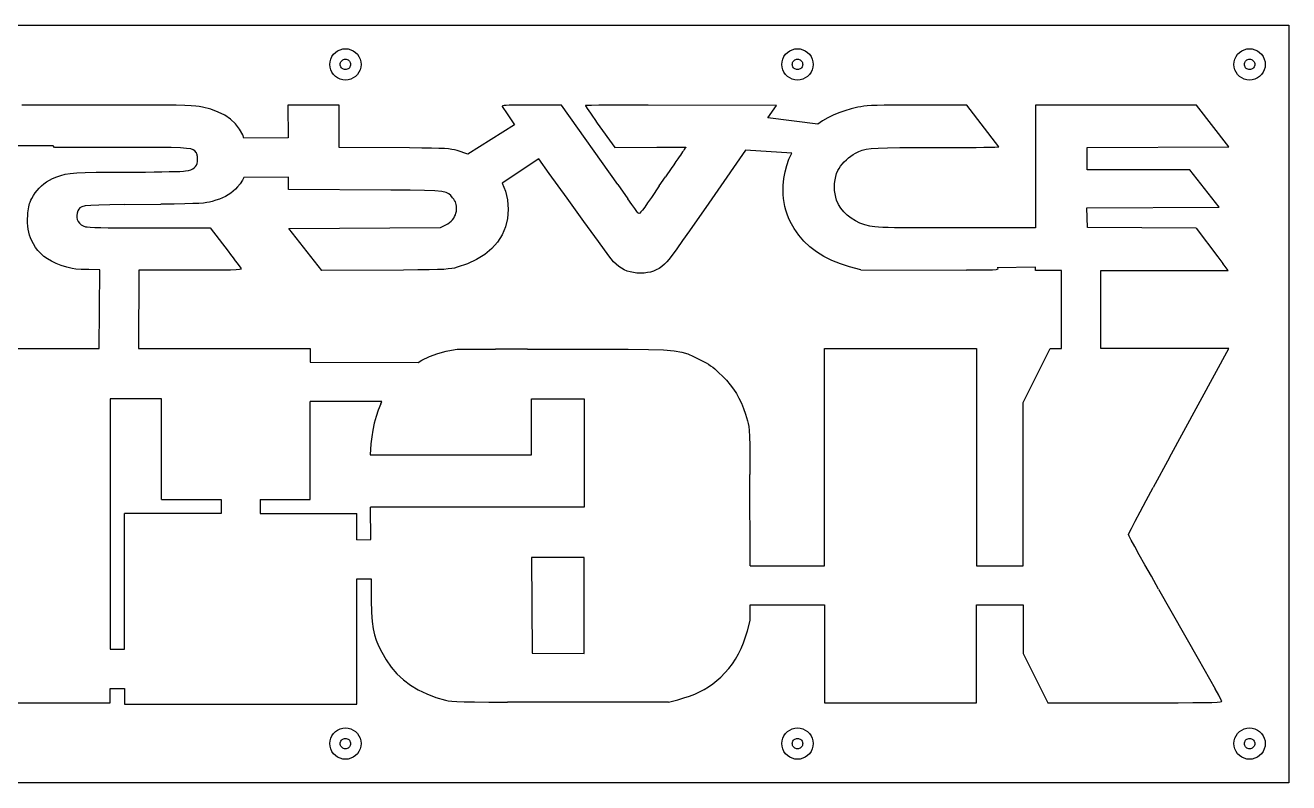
# Model space of a CAD drawing. Extents: x 52 to 948, y -9 to 282.
# Drawn here: x 464.4 to 948.5, y -8.7 to 281.6 of the extents above; entities that cross this region are included whole.
import ezdxf

# ---------------------------------------------------------------- set-up
doc = ezdxf.new("R2010")
doc.units = 0
doc.layers.get('0').update_dxf_attribs({"linetype": 'CONTINUOUS'})

msp = doc.modelspace()

# ---------------------------------------------------------------- linework, layer by layer
for p, q in [((52.38, 281.62), (948.47, 281.62)), ((948.47, 281.62), (948.47, -8.74)), ((582.44, 270.48), (583.18, 271.22)), ((583.18, 271.22), (584.03, 271.82)), ((584.03, 271.82), (584.98, 272.26)), ((584.98, 272.26), (585.99, 272.53)), ((585.99, 272.53), (587.03, 272.62)), ((587.03, 272.62), (588.08, 272.53)), ((588.08, 272.53), (589.09, 272.26)), ((589.09, 272.26), (590.03, 271.82)), ((590.03, 271.82), (590.89, 271.22)), ((590.89, 271.22), (591.63, 270.48)), ((755.66, 270.48), (756.4, 271.22)), ((756.4, 271.22), (757.25, 271.82)), ((757.25, 271.82), (758.2, 272.26)), ((758.2, 272.26), (759.21, 272.53)), ((759.21, 272.53), (760.25, 272.62)), ((760.25, 272.62), (761.29, 272.53)), ((761.29, 272.53), (762.3, 272.26)), ((762.3, 272.26), (763.25, 271.82)), ((763.25, 271.82), (764.11, 271.22)), ((764.11, 271.22), (764.85, 270.48)), ((928.87, 270.48), (929.61, 271.22)), ((929.61, 271.22), (930.47, 271.82)), ((930.47, 271.82), (931.42, 272.26)), ((931.42, 272.26), (932.43, 272.53)), ((932.43, 272.53), (933.47, 272.62)), ((933.47, 272.62), (934.51, 272.53)), ((934.51, 272.53), (935.52, 272.26)), ((935.52, 272.26), (936.47, 271.82)), ((936.47, 271.82), (937.33, 271.22)), ((937.33, 271.22), (938.07, 270.48)), ((581.03, 266.62), (581.13, 267.66)), ((581.13, 265.58), (581.03, 266.62)), ((581.13, 267.66), (581.4, 268.67)), ((581.4, 268.67), (581.84, 269.62)), ((581.84, 269.62), (582.44, 270.48)), ((585.03, 266.62), (585.06, 266.97)), ((585.06, 266.27), (585.03, 266.62)), ((585.06, 266.97), (585.16, 267.3)), ((585.16, 265.94), (585.06, 266.27)), ((585.16, 267.3), (585.3, 267.62)), ((585.3, 267.62), (585.5, 267.91)), ((585.5, 267.91), (585.75, 268.15)), ((585.75, 268.15), (586.03, 268.35)), ((586.03, 268.35), (586.35, 268.5)), ((586.35, 268.5), (586.69, 268.59)), ((586.69, 268.59), (587.03, 268.62)), ((587.03, 268.62), (587.38, 268.59)), ((587.38, 268.59), (587.72, 268.5)), ((587.72, 268.5), (588.03, 268.35)), ((588.03, 268.35), (588.32, 268.15)), ((588.32, 268.15), (588.57, 267.91)), ((588.57, 267.91), (588.77, 267.62)), ((588.77, 267.62), (588.91, 267.3)), ((588.91, 267.3), (589, 266.97)), ((589, 266.27), (588.91, 265.94)), ((589, 266.97), (589.03, 266.62)), ((589.03, 266.62), (589, 266.27)), ((591.63, 270.48), (592.23, 269.62)), ((592.23, 269.62), (592.67, 268.67)), ((592.67, 268.67), (592.94, 267.66)), ((592.94, 267.66), (593.03, 266.62)), ((593.03, 266.62), (592.94, 265.58)), ((754.25, 266.62), (754.34, 267.66)), ((754.34, 265.58), (754.25, 266.62)), ((754.34, 267.66), (754.61, 268.67)), ((754.61, 268.67), (755.06, 269.62)), ((755.06, 269.62), (755.66, 270.48)), ((758.25, 266.62), (758.28, 266.97)), ((758.28, 266.27), (758.25, 266.62)), ((758.28, 266.97), (758.37, 267.3)), ((758.37, 265.94), (758.28, 266.27)), ((758.37, 267.3), (758.52, 267.62)), ((758.52, 267.62), (758.72, 267.91)), ((758.72, 267.91), (758.97, 268.15)), ((758.97, 268.15), (759.25, 268.35)), ((759.25, 268.35), (759.57, 268.5)), ((759.57, 268.5), (759.9, 268.59)), ((759.9, 268.59), (760.25, 268.62)), ((760.25, 268.62), (760.6, 268.59)), ((760.6, 268.59), (760.94, 268.5)), ((760.94, 268.5), (761.25, 268.35)), ((761.25, 268.35), (761.54, 268.15)), ((761.54, 268.15), (761.78, 267.91)), ((761.78, 267.91), (761.98, 267.62)), ((761.98, 267.62), (762.13, 267.3)), ((762.13, 267.3), (762.22, 266.97)), ((762.22, 266.27), (762.13, 265.94)), ((762.22, 266.97), (762.25, 266.62)), ((762.25, 266.62), (762.22, 266.27)), ((764.85, 270.48), (765.45, 269.62)), ((765.45, 269.62), (765.89, 268.67)), ((765.89, 268.67), (766.16, 267.66)), ((766.16, 267.66), (766.25, 266.62)), ((766.25, 266.62), (766.16, 265.58)), ((927.47, 266.62), (927.56, 267.66)), ((927.56, 265.58), (927.47, 266.62)), ((927.56, 267.66), (927.83, 268.67)), ((927.83, 268.67), (928.27, 269.62)), ((928.27, 269.62), (928.87, 270.48)), ((931.47, 266.62), (931.5, 266.97)), ((931.5, 266.27), (931.47, 266.62)), ((931.5, 266.97), (931.59, 267.3)), ((931.59, 265.94), (931.5, 266.27)), ((931.59, 267.3), (931.74, 267.62)), ((931.74, 267.62), (931.94, 267.91)), ((931.94, 267.91), (932.18, 268.15)), ((932.18, 268.15), (932.47, 268.35)), ((932.47, 268.35), (932.79, 268.5)), ((932.79, 268.5), (933.12, 268.59)), ((933.12, 268.59), (933.47, 268.62)), ((933.47, 268.62), (933.82, 268.59)), ((933.82, 268.59), (934.15, 268.5)), ((934.15, 268.5), (934.47, 268.35)), ((934.47, 268.35), (934.76, 268.15)), ((934.76, 268.15), (935, 267.91)), ((935, 267.91), (935.2, 267.62)), ((935.2, 267.62), (935.35, 267.3)), ((935.35, 267.3), (935.44, 266.97)), ((935.44, 266.27), (935.35, 265.94)), ((935.44, 266.97), (935.47, 266.62)), ((935.47, 266.62), (935.44, 266.27)), ((938.07, 270.48), (938.67, 269.62)), ((938.67, 269.62), (939.11, 268.67)), ((939.11, 268.67), (939.38, 267.66)), ((939.38, 267.66), (939.47, 266.62)), ((939.47, 266.62), (939.38, 265.58)), ((581.4, 264.57), (581.13, 265.58)), ((581.84, 263.62), (581.4, 264.57)), ((582.44, 262.76), (581.84, 263.62)), ((583.18, 262.02), (582.44, 262.76)), ((584.03, 261.42), (583.18, 262.02)), ((584.98, 260.98), (584.03, 261.42)), ((585.3, 265.62), (585.16, 265.94)), ((585.5, 265.33), (585.3, 265.62)), ((585.75, 265.09), (585.5, 265.33)), ((586.03, 264.89), (585.75, 265.09)), ((586.35, 264.74), (586.03, 264.89)), ((586.69, 264.65), (586.35, 264.74)), ((587.03, 264.62), (586.69, 264.65)), ((587.38, 264.65), (587.03, 264.62)), ((587.72, 264.74), (587.38, 264.65)), ((588.03, 264.89), (587.72, 264.74)), ((588.32, 265.09), (588.03, 264.89)), ((588.57, 265.33), (588.32, 265.09)), ((588.77, 265.62), (588.57, 265.33)), ((588.91, 265.94), (588.77, 265.62)), ((590.03, 261.42), (589.09, 260.98)), ((590.89, 262.02), (590.03, 261.42)), ((591.63, 262.76), (590.89, 262.02)), ((592.23, 263.62), (591.63, 262.76)), ((592.67, 264.57), (592.23, 263.62)), ((592.94, 265.58), (592.67, 264.57)), ((754.61, 264.57), (754.34, 265.58)), ((755.06, 263.62), (754.61, 264.57)), ((755.66, 262.76), (755.06, 263.62)), ((756.4, 262.02), (755.66, 262.76)), ((757.25, 261.42), (756.4, 262.02)), ((758.2, 260.98), (757.25, 261.42)), ((758.52, 265.62), (758.37, 265.94)), ((758.72, 265.33), (758.52, 265.62)), ((758.97, 265.09), (758.72, 265.33)), ((759.25, 264.89), (758.97, 265.09)), ((759.57, 264.74), (759.25, 264.89)), ((759.9, 264.65), (759.57, 264.74)), ((760.25, 264.62), (759.9, 264.65)), ((760.6, 264.65), (760.25, 264.62)), ((760.94, 264.74), (760.6, 264.65)), ((761.25, 264.89), (760.94, 264.74)), ((761.54, 265.09), (761.25, 264.89)), ((761.78, 265.33), (761.54, 265.09)), ((761.98, 265.62), (761.78, 265.33)), ((762.13, 265.94), (761.98, 265.62)), ((763.25, 261.42), (762.3, 260.98)), ((764.11, 262.02), (763.25, 261.42)), ((764.85, 262.76), (764.11, 262.02)), ((765.45, 263.62), (764.85, 262.76)), ((765.89, 264.57), (765.45, 263.62)), ((766.16, 265.58), (765.89, 264.57)), ((927.83, 264.57), (927.56, 265.58)), ((928.27, 263.62), (927.83, 264.57)), ((928.87, 262.76), (928.27, 263.62)), ((929.61, 262.02), (928.87, 262.76)), ((930.47, 261.42), (929.61, 262.02)), ((931.42, 260.98), (930.47, 261.42)), ((931.74, 265.62), (931.59, 265.94)), ((931.94, 265.33), (931.74, 265.62)), ((932.18, 265.09), (931.94, 265.33)), ((932.47, 264.89), (932.18, 265.09)), ((932.79, 264.74), (932.47, 264.89)), ((933.12, 264.65), (932.79, 264.74)), ((933.47, 264.62), (933.12, 264.65)), ((933.82, 264.65), (933.47, 264.62)), ((934.15, 264.74), (933.82, 264.65)), ((934.47, 264.89), (934.15, 264.74)), ((934.76, 265.09), (934.47, 264.89)), ((935, 265.33), (934.76, 265.09)), ((935.2, 265.62), (935, 265.33)), ((935.35, 265.94), (935.2, 265.62)), ((936.47, 261.42), (935.52, 260.98)), ((937.33, 262.02), (936.47, 261.42)), ((938.07, 262.76), (937.33, 262.02)), ((938.67, 263.62), (938.07, 262.76)), ((939.11, 264.57), (938.67, 263.62)), ((939.38, 265.58), (939.11, 264.57)), ((585.99, 260.71), (584.98, 260.98)), ((587.03, 260.62), (585.99, 260.71)), ((588.08, 260.71), (587.03, 260.62)), ((589.09, 260.98), (588.08, 260.71)), ((759.21, 260.71), (758.2, 260.98)), ((760.25, 260.62), (759.21, 260.71)), ((761.29, 260.71), (760.25, 260.62)), ((762.3, 260.98), (761.29, 260.71)), ((932.43, 260.71), (931.42, 260.98)), ((933.47, 260.62), (932.43, 260.71)), ((934.51, 260.71), (933.47, 260.62)), ((935.52, 260.98), (934.51, 260.71)), ((504.78, 251.03), (463, 251.04)), ((512.07, 251.01), (504.78, 251.03)), ((517.79, 250.99), (512.07, 251.01)), ((522.18, 250.94), (517.79, 250.99)), ((525.47, 250.87), (522.18, 250.94)), ((527.89, 250.76), (525.47, 250.87)), ((529.67, 250.63), (527.89, 250.76)), ((531.04, 250.45), (529.67, 250.63)), ((532.23, 250.23), (531.04, 250.45)), ((535.44, 249.42), (532.23, 250.23)), ((538.31, 248.37), (535.44, 249.42)), ((540.84, 247.1), (538.31, 248.37)), ((543.05, 245.58), (540.84, 247.1)), ((584.69, 251.04), (564.98, 251.04)), ((564.98, 251.04), (565.07, 238.44)), ((584.69, 234.82), (584.69, 251.04)), ((647.07, 250.63), (647.05, 250.5)), ((647.05, 250.5), (648.97, 247.65)), ((647.32, 250.74), (647.07, 250.63)), ((647.83, 250.83), (647.32, 250.74)), ((648.63, 250.9), (647.83, 250.83)), ((649.77, 250.95), (648.63, 250.9)), ((648.97, 247.65), (651.87, 243.44)), ((651.26, 250.99), (649.77, 250.95)), ((653.16, 251.02), (651.26, 250.99)), ((655.49, 251.03), (653.16, 251.02)), ((669.84, 251.04), (655.49, 251.03)), ((691.4, 220.53), (669.84, 251.04)), ((679.63, 250.89), (679.01, 250.86)), ((679.01, 250.86), (679.07, 250.69)), ((679.07, 250.69), (679.3, 250.29)), ((679.3, 250.29), (679.7, 249.67)), ((681.37, 250.91), (679.63, 250.89)), ((679.7, 249.67), (680.24, 248.86)), ((680.24, 248.86), (680.91, 247.88)), ((680.91, 247.88), (681.69, 246.74)), ((684.1, 250.94), (681.37, 250.91)), ((687.74, 250.95), (684.1, 250.94)), ((692.16, 250.96), (687.74, 250.95)), ((702.97, 250.96), (692.16, 250.96)), ((752.16, 250.82), (702.97, 250.96)), ((748.94, 246.17), (752.16, 250.82)), ((773.91, 247.14), (771.83, 246.11)), ((776.1, 248.06), (773.91, 247.14)), ((778.4, 248.87), (776.1, 248.06)), ((780.83, 249.58), (778.4, 248.87)), ((783.4, 250.2), (780.83, 249.58)), ((784.47, 250.4), (783.4, 250.2)), ((785.62, 250.57), (784.47, 250.4)), ((786.98, 250.71), (785.62, 250.57)), ((788.66, 250.81), (786.98, 250.71)), ((790.79, 250.89), (788.66, 250.81)), ((793.48, 250.94), (790.79, 250.89)), ((796.85, 250.97), (793.48, 250.94)), ((801.02, 251), (796.85, 250.97)), ((825.18, 251.04), (801.02, 251)), ((837.35, 235.01), (825.18, 251.04)), ((913.12, 251.04), (851.49, 251.04)), ((851.49, 251.04), (851.49, 203.91)), ((925.55, 234.98), (913.12, 251.04)), ((544.92, 243.83), (543.05, 245.58)), ((546.47, 241.83), (544.92, 243.83)), ((651.87, 243.44), (633.89, 232.25)), ((681.69, 246.74), (682.56, 245.49)), ((682.56, 245.49), (683.52, 244.14)), ((683.52, 244.14), (690.25, 234.75)), ((767.98, 243.71), (748.94, 246.17)), ((769.86, 244.97), (767.98, 243.71)), ((771.83, 246.11), (769.86, 244.97)), ((547.69, 239.59), (546.47, 241.83)), ((548.15, 238.32), (547.69, 239.59)), ((565.07, 238.44), (548.15, 238.32)), ((475.08, 235.44), (433.19, 235.44)), ((475.62, 234.77), (475.08, 235.44)), ((509.31, 234.76), (475.62, 234.77)), ((515.58, 234.74), (509.31, 234.76)), ((520.32, 234.7), (515.58, 234.74)), ((523.78, 234.6), (520.32, 234.7)), ((526.17, 234.44), (523.78, 234.6)), ((527.74, 234.21), (526.17, 234.44)), ((528.72, 233.88), (527.74, 234.21)), ((529.34, 233.44), (528.72, 233.88)), ((529.84, 232.88), (529.34, 233.44)), ((529.94, 232.73), (529.84, 232.88)), ((530.03, 232.53), (529.94, 232.73)), ((530.12, 232.28), (530.03, 232.53)), ((611.54, 234.62), (584.69, 234.82)), ((616.29, 234.57), (611.54, 234.62)), ((620, 234.51), (616.29, 234.57)), ((622.83, 234.44), (620, 234.51)), ((624.95, 234.35), (622.83, 234.44)), ((626.55, 234.22), (624.95, 234.35)), ((627.78, 234.05), (626.55, 234.22)), ((628.83, 233.84), (627.78, 234.05)), ((629.87, 233.57), (628.83, 233.84)), ((633.89, 232.25), (629.87, 233.57)), ((690.25, 234.75), (706.29, 234.88)), ((706.29, 234.88), (708.58, 234.9)), ((708.58, 234.9), (710.7, 234.91)), ((710.7, 234.91), (712.6, 234.91)), ((712.6, 234.91), (714.24, 234.92)), ((714.24, 234.92), (715.58, 234.92)), ((715.82, 232.48), (715.39, 231.88)), ((715.58, 234.92), (716.59, 234.91)), ((716.21, 233.04), (715.82, 232.48)), ((716.55, 233.54), (716.21, 233.04)), ((716.86, 233.98), (716.55, 233.54)), ((716.59, 234.91), (717.23, 234.9)), ((717.1, 234.35), (716.86, 233.98)), ((717.29, 234.63), (717.1, 234.35)), ((717.23, 234.9), (717.45, 234.88)), ((717.41, 234.81), (717.29, 234.63)), ((717.45, 234.88), (717.41, 234.81)), ((740.38, 233.77), (728.59, 216.71)), ((758.04, 232.53), (740.38, 233.77)), ((756.97, 230.26), (758.04, 232.53)), ((781.61, 232.1), (782.47, 232.59)), ((782.47, 232.59), (783.77, 233.22)), ((783.77, 233.22), (785.06, 233.71)), ((785.06, 233.71), (786.57, 234.09)), ((786.57, 234.09), (788.53, 234.37)), ((788.53, 234.37), (791.18, 234.55)), ((791.18, 234.55), (794.75, 234.67)), ((794.75, 234.67), (799.46, 234.73)), ((799.46, 234.73), (805.55, 234.76)), ((805.55, 234.76), (817.57, 234.77)), ((817.57, 234.77), (821.64, 234.78)), ((821.64, 234.78), (825.39, 234.8)), ((825.39, 234.8), (828.76, 234.82)), ((828.76, 234.82), (831.67, 234.85)), ((831.67, 234.85), (834.05, 234.89)), ((834.05, 234.89), (835.84, 234.93)), ((835.84, 234.93), (836.96, 234.97)), ((836.96, 234.97), (837.35, 235.01)), ((871.19, 234.76), (925.55, 234.98)), ((871.19, 226.2), (871.19, 234.76)), ((529.63, 227.45), (529.99, 228.01)), ((529.99, 228.01), (530.24, 228.66)), ((530.2, 232), (530.12, 232.28)), ((530.27, 231.68), (530.2, 232)), ((530.24, 228.66), (530.38, 229.4)), ((530.32, 231.34), (530.27, 231.68)), ((530.37, 230.98), (530.32, 231.34)), ((530.4, 230.62), (530.37, 230.98)), ((530.38, 229.4), (530.41, 230.26)), ((530.41, 230.26), (530.4, 230.62)), ((661.14, 230.44), (647.13, 221.08)), ((665.14, 224.83), (661.14, 230.44)), ((712.81, 228.17), (711.84, 226.75)), ((713.67, 229.42), (712.81, 228.17)), ((714.39, 230.46), (713.67, 229.42)), ((714.94, 231.24), (714.39, 230.46)), ((715.39, 231.88), (714.94, 231.24)), ((755.48, 225.44), (756.12, 227.9)), ((756.12, 227.9), (756.97, 230.26)), ((776.16, 226.72), (776.74, 227.56)), ((776.74, 227.56), (777.41, 228.41)), ((777.41, 228.41), (778.17, 229.24)), ((778.17, 229.24), (778.99, 230.05)), ((778.99, 230.05), (779.85, 230.81)), ((779.85, 230.81), (780.73, 231.5)), ((780.73, 231.5), (781.61, 232.1)), ((473.64, 222.22), (474.81, 222.82)), ((474.81, 222.82), (476.4, 223.53)), ((476.4, 223.53), (477.93, 224.09)), ((477.93, 224.09), (479.6, 224.52)), ((479.6, 224.52), (481.6, 224.84)), ((481.6, 224.84), (484.12, 225.06)), ((484.12, 225.06), (487.36, 225.21)), ((487.36, 225.21), (491.51, 225.29)), ((491.51, 225.29), (496.77, 225.33)), ((496.77, 225.33), (506.94, 225.35)), ((506.94, 225.35), (510.42, 225.37)), ((510.42, 225.37), (513.71, 225.4)), ((513.71, 225.4), (516.74, 225.44)), ((516.74, 225.44), (519.45, 225.5)), ((519.45, 225.5), (521.78, 225.55)), ((521.78, 225.55), (523.65, 225.62)), ((523.65, 225.62), (525.01, 225.69)), ((525.01, 225.69), (525.79, 225.77)), ((525.79, 225.77), (526.85, 225.98)), ((526.85, 225.98), (527.76, 226.25)), ((527.76, 226.25), (528.52, 226.57)), ((528.52, 226.57), (529.14, 226.97)), ((529.14, 226.97), (529.63, 227.45)), ((548.11, 223.32), (547.57, 222.21)), ((565.18, 223.44), (548.11, 223.32)), ((565.21, 218.71), (565.18, 223.44)), ((671.94, 215.34), (665.14, 224.83)), ((707.28, 220.05), (709.64, 223.53)), ((711.84, 226.75), (709.64, 223.53)), ((754.82, 220.21), (755.05, 222.88)), ((755.05, 222.88), (755.48, 225.44)), ((774.63, 222.36), (774.89, 223.64)), ((774.89, 223.64), (775.24, 224.83)), ((775.24, 224.83), (775.69, 225.91)), ((775.69, 225.91), (776.16, 226.72)), ((910.54, 226.2), (871.19, 226.2)), ((921.83, 211.85), (910.54, 226.2)), ((468.12, 217.34), (468.86, 218.3)), ((468.86, 218.3), (469.67, 219.21)), ((469.67, 219.21), (470.56, 220.05)), ((470.56, 220.05), (471.52, 220.84)), ((471.52, 220.84), (472.55, 221.56)), ((472.55, 221.56), (473.64, 222.22)), ((544, 217.99), (543.09, 217.27)), ((544.88, 218.77), (544, 217.99)), ((545.72, 219.64), (544.88, 218.77)), ((546.72, 220.87), (545.72, 219.64)), ((547.57, 222.21), (546.72, 220.87)), ((604.43, 218.42), (565.21, 218.71)), ((611.86, 218.35), (604.43, 218.42)), ((617.38, 218.26), (611.86, 218.35)), ((621.3, 218.11), (617.38, 218.26)), ((623.94, 217.87), (621.3, 218.11)), ((625.62, 217.51), (623.94, 217.87)), ((647.13, 221.08), (648.36, 217.99)), ((648.36, 217.99), (649.11, 214.64)), ((691.4, 220.53), (695.27, 215.08)), ((707.28, 220.05), (704.28, 215.63)), ((754.78, 218.43), (754.82, 220.21)), ((754.81, 216.75), (754.78, 218.43)), ((774.42, 219.66), (774.48, 221.02)), ((774.47, 218.3), (774.42, 219.66)), ((774.62, 216.97), (774.47, 218.3)), ((774.48, 221.02), (774.63, 222.36)), ((465.83, 212.63), (466.02, 213.25)), ((466.02, 213.25), (466.26, 213.87)), ((466.26, 213.87), (466.54, 214.53)), ((466.54, 214.53), (466.87, 215.24)), ((466.87, 215.24), (467.46, 216.31)), ((467.46, 216.31), (468.12, 217.34)), ((502.43, 212.88), (516.27, 213.03)), ((521.46, 213.1), (516.27, 213.03)), ((525.51, 213.17), (521.46, 213.1)), ((528.59, 213.25), (525.51, 213.17)), ((530.9, 213.35), (528.59, 213.25)), ((532.62, 213.48), (530.9, 213.35)), ((533.92, 213.65), (532.62, 213.48)), ((534.99, 213.86), (533.92, 213.65)), ((536.01, 214.12), (534.99, 213.86)), ((537.44, 214.55), (536.01, 214.12)), ((538.75, 215), (537.44, 214.55)), ((539.96, 215.5), (538.75, 215)), ((541.08, 216.03), (539.96, 215.5)), ((542.12, 216.62), (541.08, 216.03)), ((543.09, 217.27), (542.12, 216.62)), ((626.67, 217.02), (625.62, 217.51)), ((627.39, 216.35), (626.67, 217.02)), ((628.11, 215.48), (627.39, 216.35)), ((628.53, 214.95), (628.11, 215.48)), ((628.87, 214.43), (628.53, 214.95)), ((629.15, 213.92), (628.87, 214.43)), ((629.36, 213.4), (629.15, 213.92)), ((629.51, 212.86), (629.36, 213.4)), ((649.11, 214.64), (649.36, 211.03)), ((678.42, 206.35), (671.94, 215.34)), ((696.77, 212.97), (695.27, 215.08)), ((702.84, 213.53), (701.73, 211.94)), ((704.28, 215.63), (702.84, 213.53)), ((728.59, 216.71), (725.13, 211.73)), ((754.92, 215.15), (754.81, 216.75)), ((755.12, 213.62), (754.92, 215.15)), ((755.4, 212.13), (755.12, 213.62)), ((774.88, 215.71), (774.62, 216.97)), ((775.24, 214.55), (774.88, 215.71)), ((775.96, 212.97), (775.24, 214.55)), ((465.26, 207.27), (465.32, 208.71)), ((465.32, 208.71), (465.38, 209.68)), ((465.38, 209.68), (465.46, 210.54)), ((465.46, 210.54), (465.56, 211.3)), ((465.56, 211.3), (465.68, 211.98)), ((465.68, 211.98), (465.83, 212.63)), ((484.21, 209.6), (484.08, 208.74)), ((484.08, 208.74), (484.12, 207.9)), ((484.52, 210.47), (484.21, 209.6)), ((484.84, 211.14), (484.52, 210.47)), ((485.28, 211.66), (484.84, 211.14)), ((486.04, 212.06), (485.28, 211.66)), ((487.36, 212.35), (486.04, 212.06)), ((489.43, 212.56), (487.36, 212.35)), ((492.49, 212.7), (489.43, 212.56)), ((496.75, 212.8), (492.49, 212.7)), ((502.43, 212.88), (496.75, 212.8)), ((628.51, 207.63), (628.89, 208.25)), ((628.89, 208.25), (629.18, 208.91)), ((629.18, 208.91), (629.4, 209.61)), ((629.4, 209.61), (629.54, 210.35)), ((629.6, 212.3), (629.51, 212.86)), ((629.54, 210.35), (629.61, 211.05)), ((629.64, 211.7), (629.6, 212.3)), ((629.61, 211.05), (629.64, 211.7)), ((649.36, 211.03), (649.09, 207.59)), ((697.94, 211.33), (696.77, 212.97)), ((698.72, 210.25), (697.94, 211.33)), ((699.07, 209.77), (698.72, 210.25)), ((699.29, 209.56), (699.07, 209.77)), ((699.52, 209.49), (699.29, 209.56)), ((699.84, 209.64), (699.52, 209.49)), ((700.28, 210.05), (699.84, 209.64)), ((700.89, 210.8), (700.28, 210.05)), ((701.73, 211.94), (700.89, 210.8)), ((725.13, 211.73), (721.87, 207.08)), ((755.77, 210.68), (755.4, 212.13)), ((756.23, 209.25), (755.77, 210.68)), ((756.79, 207.82), (756.23, 209.25)), ((776.9, 211.47), (775.96, 212.97)), ((778.03, 210.08), (776.9, 211.47)), ((779.34, 208.8), (778.03, 210.08)), ((780.81, 207.65), (779.34, 208.8)), ((871.15, 211.63), (921.83, 211.85)), ((871.4, 204.15), (871.15, 211.63)), ((465.28, 205.93), (465.26, 207.27)), ((465.36, 204.67), (465.28, 205.93)), ((465.51, 203.47), (465.36, 204.67)), ((465.73, 202.32), (465.51, 203.47)), ((484.12, 207.9), (484.31, 207.11)), ((484.31, 207.11), (484.66, 206.38)), ((484.66, 206.38), (485.15, 205.72)), ((485.15, 205.72), (485.77, 205.16)), ((485.77, 205.16), (486.52, 204.7)), ((486.52, 204.7), (487.4, 204.38)), ((487.4, 204.38), (488.03, 204.29)), ((488.03, 204.29), (489.24, 204.21)), ((489.24, 204.21), (491.02, 204.14)), ((491.02, 204.14), (493.33, 204.08)), ((493.33, 204.08), (496.15, 204.03)), ((496.15, 204.03), (499.47, 203.99)), ((499.47, 203.99), (503.25, 203.96)), ((503.25, 203.96), (507.47, 203.94)), ((507.47, 203.94), (535.23, 203.93)), ((535.23, 203.93), (542.05, 195.01)), ((565.38, 203.72), (623.45, 204.15)), ((578.05, 187.62), (565.38, 203.72)), ((623.45, 204.15), (625.48, 205.15)), ((625.48, 205.15), (626.24, 205.56)), ((626.24, 205.56), (626.93, 206.02)), ((626.93, 206.02), (627.53, 206.51)), ((627.53, 206.51), (628.06, 207.05)), ((628.06, 207.05), (628.51, 207.63)), ((648.32, 204.34), (647.04, 201.32)), ((649.09, 207.59), (648.32, 204.34)), ((683.95, 198.71), (678.42, 206.35)), ((721.87, 207.08), (718.89, 202.84)), ((757.44, 206.37), (756.79, 207.82)), ((758.93, 203.67), (757.44, 206.37)), ((760.7, 201.15), (758.93, 203.67)), ((782.43, 206.63), (780.81, 207.65)), ((784.17, 205.77), (782.43, 206.63)), ((786.03, 205.08), (784.17, 205.77)), ((787.99, 204.56), (786.03, 205.08)), ((788.83, 204.42), (787.99, 204.56)), ((789.9, 204.29), (788.83, 204.42)), ((791.24, 204.19), (789.9, 204.29)), ((792.91, 204.11), (791.24, 204.19)), ((794.96, 204.04), (792.91, 204.11)), ((797.45, 204), (794.96, 204.04)), ((800.42, 203.96), (797.45, 204)), ((803.93, 203.95), (800.42, 203.96)), ((851.49, 203.91), (803.93, 203.95)), ((912.94, 203.88), (871.4, 204.15)), ((912.94, 203.88), (921.32, 192.86)), ((466.04, 201.2), (465.73, 202.32)), ((466.43, 200.09), (466.04, 201.2)), ((466.91, 198.97), (466.43, 200.09)), ((467.47, 197.82), (466.91, 198.97)), ((645.29, 198.53), (643.07, 196.01)), ((647.04, 201.32), (645.29, 198.53)), ((687.93, 193.29), (683.95, 198.71)), ((716.24, 199.1), (713.98, 195.95)), ((718.89, 202.84), (716.24, 199.1)), ((762.73, 198.82), (760.7, 201.15)), ((765.03, 196.68), (762.73, 198.82)), ((468.27, 196.48), (467.47, 197.82)), ((469.2, 195.24), (468.27, 196.48)), ((470.27, 194.09), (469.2, 195.24)), ((471.5, 193.04), (470.27, 194.09)), ((542.05, 195.01), (543.05, 193.7)), ((543.05, 193.7), (543.97, 192.48)), ((640.4, 193.75), (637.3, 191.8)), ((643.07, 196.01), (640.4, 193.75)), ((713.98, 195.95), (712.19, 193.49)), ((767.58, 194.74), (765.03, 196.68)), ((770.38, 193), (767.58, 194.74)), ((472.89, 192.07), (471.5, 193.04)), ((474.45, 191.17), (472.89, 192.07)), ((476.2, 190.34), (474.45, 191.17)), ((478.13, 189.57), (476.2, 190.34)), ((480.28, 188.86), (478.13, 189.57)), ((481.26, 188.58), (480.28, 188.86)), ((543.97, 192.48), (544.82, 191.37)), ((544.82, 191.37), (545.56, 190.38)), ((545.56, 190.38), (546.18, 189.55)), ((546.18, 189.55), (546.66, 188.9)), ((546.66, 188.9), (546.99, 188.45)), ((629.87, 188.85), (628.82, 188.57)), ((633.78, 190.16), (629.87, 188.85)), ((637.3, 191.8), (633.78, 190.16)), ((689.72, 190.96), (687.93, 193.29)), ((690.73, 190.01), (689.72, 190.96)), ((691.75, 189.18), (690.73, 190.01)), ((692.8, 188.48), (691.75, 189.18)), ((708.22, 189.15), (707.19, 188.44)), ((709.23, 189.98), (708.22, 189.15)), ((710.24, 190.96), (709.23, 189.98)), ((710.92, 191.79), (710.24, 190.96)), ((712.19, 193.49), (710.92, 191.79)), ((773.43, 191.47), (770.38, 193)), ((776.71, 190.16), (773.43, 191.47)), ((780.22, 189.06), (776.71, 190.16)), ((784.47, 187.9), (780.22, 189.06)), ((851.49, 188.91), (836.79, 188.61)), ((851.49, 187.66), (851.49, 188.91)), ((921.32, 192.86), (923.27, 190.28)), ((923.71, 189.7), (923.27, 190.28)), ((925.22, 187.66), (923.71, 189.7)), ((482.31, 188.35), (481.26, 188.58)), ((483.72, 188.18), (482.31, 188.35)), ((485.76, 188.06), (483.72, 188.18)), ((488.73, 187.96), (485.76, 188.06)), ((492.9, 187.9), (488.73, 187.96)), ((492.73, 157.68), (492.9, 187.9)), ((507.9, 187.75), (507.73, 157.68)), ((515.46, 187.76), (507.9, 187.75)), ((523.73, 187.73), (515.46, 187.76)), ((530.49, 187.71), (523.73, 187.73)), ((535.86, 187.72), (530.49, 187.71)), ((539.99, 187.74), (535.86, 187.72)), ((543.03, 187.78), (539.99, 187.74)), ((545.12, 187.85), (543.03, 187.78)), ((546.41, 187.94), (545.12, 187.85)), ((547.04, 188.07), (546.41, 187.94)), ((546.99, 188.45), (547.15, 188.22)), ((547.15, 188.22), (547.04, 188.07)), ((609.26, 187.8), (578.05, 187.62)), ((614.8, 187.85), (609.26, 187.8)), ((619.09, 187.9), (614.8, 187.85)), ((622.32, 187.97), (619.09, 187.9)), ((624.7, 188.06), (622.32, 187.97)), ((626.44, 188.19), (624.7, 188.06)), ((627.75, 188.36), (626.44, 188.19)), ((628.82, 188.57), (627.75, 188.36)), ((693.88, 187.9), (692.8, 188.48)), ((695.01, 187.42), (693.88, 187.9)), ((696.18, 187.06), (695.01, 187.42)), ((697.42, 186.81), (696.18, 187.06)), ((698.72, 186.65), (697.42, 186.81)), ((700.1, 186.6), (698.72, 186.65)), ((701.46, 186.65), (700.1, 186.6)), ((702.73, 186.79), (701.46, 186.65)), ((703.92, 187.03), (702.73, 186.79)), ((705.06, 187.38), (703.92, 187.03)), ((706.14, 187.85), (705.06, 187.38)), ((707.19, 188.44), (706.14, 187.85)), ((784.47, 187.9), (824.98, 187.69)), ((829.58, 187.69), (824.98, 187.69)), ((832.86, 187.72), (829.58, 187.69)), ((835.03, 187.78), (832.86, 187.72)), ((836.31, 187.88), (835.03, 187.78)), ((836.9, 188.02), (836.31, 187.88)), ((836.79, 188.61), (836.89, 188.47)), ((836.89, 188.47), (837.03, 188.22)), ((837.03, 188.22), (836.9, 188.02)), ((861.43, 187.66), (851.49, 187.66)), ((861.43, 157.68), (861.43, 187.66)), ((876.43, 157.68), (876.43, 187.66)), ((876.43, 187.66), (925.22, 187.66)), ((438.66, 157.68), (492.73, 157.68)), ((507.73, 157.68), (573.56, 157.68)), ((573.56, 157.68), (573.56, 152.44)), ((619.29, 154.66), (622.44, 155.84)), ((622.44, 155.84), (625.69, 156.75)), ((625.69, 156.75), (629.02, 157.38)), ((629.02, 157.38), (629.9, 157.42)), ((629.9, 157.42), (632.02, 157.44)), ((632.02, 157.44), (635.24, 157.47)), ((635.24, 157.47), (639.44, 157.49)), ((639.44, 157.49), (644.51, 157.5)), ((656.74, 157.51), (644.51, 157.5)), ((656.74, 157.51), (684.74, 157.48)), ((684.74, 157.48), (695.31, 157.44)), ((695.31, 157.44), (703.21, 157.35)), ((703.21, 157.35), (708.94, 157.16)), ((708.94, 157.16), (713.01, 156.84)), ((713.01, 156.84), (715.94, 156.33)), ((715.94, 156.33), (718.24, 155.61)), ((718.24, 155.61), (720.42, 154.63)), ((770.55, 157.68), (828.79, 157.68)), ((770.55, 74.44), (770.55, 157.68)), ((828.79, 157.68), (828.79, 74.44)), ((846.78, 137), (857.03, 157.68)), ((857.03, 157.68), (861.43, 157.68)), ((925.48, 157.68), (876.43, 157.68)), ((902.81, 115.93), (925.48, 157.68)), ((573.56, 152.44), (614.85, 152.4)), ((614.85, 152.4), (616.28, 153.23)), ((616.28, 153.23), (619.29, 154.66)), ((720.42, 154.63), (722.99, 153.34)), ((722.99, 153.34), (724.2, 152.74)), ((724.2, 152.74), (725.23, 152.19)), ((725.23, 152.19), (726.14, 151.66)), ((726.14, 151.66), (726.97, 151.12)), ((726.97, 151.12), (727.76, 150.55)), ((727.76, 150.55), (728.55, 149.9)), ((728.55, 149.9), (729.38, 149.16)), ((729.38, 149.16), (730.3, 148.28)), ((730.3, 148.28), (731.35, 147.24)), ((731.35, 147.24), (732.99, 145.52)), ((732.99, 145.52), (734.43, 143.85)), ((734.43, 143.85), (735.7, 142.19)), ((735.7, 142.19), (736.83, 140.49)), ((736.83, 140.49), (737.83, 138.72)), ((496.9, 138.41), (496.9, 42.44)), ((516.6, 138.41), (496.9, 138.41)), ((516.6, 99.87), (516.6, 138.41)), ((601.02, 137.44), (573.56, 137.44)), ((573.56, 99.87), (573.56, 137.44)), ((600.57, 136.5), (599.61, 134.1)), ((600.57, 136.5), (601.02, 137.44)), ((658.35, 117), (658.35, 138.41)), ((658.35, 138.41), (678.48, 138.41)), ((678.48, 138.41), (678.48, 96.87)), ((737.83, 138.72), (738.74, 136.82)), ((738.74, 136.82), (739.57, 134.75)), ((846.78, 74.44), (846.78, 137)), ((598.77, 131.62), (598.06, 129.06)), ((599.61, 134.1), (598.77, 131.62)), ((739.57, 134.75), (740.36, 132.48)), ((740.36, 132.48), (741.12, 129.95)), ((597.5, 126.46), (597.09, 123.85)), ((598.06, 129.06), (597.5, 126.46)), ((741.12, 129.95), (741.4, 128.91)), ((741.4, 128.91), (741.62, 127.78)), ((741.62, 127.78), (741.78, 126.22)), ((741.78, 126.22), (741.9, 123.93)), ((596.83, 121.23), (596.56, 117)), ((597.09, 123.85), (596.83, 121.23)), ((741.9, 123.93), (741.98, 120.57)), ((596.56, 117), (658.35, 117)), ((741.98, 120.57), (742.03, 115.82)), ((742.03, 115.82), (742.05, 109.37)), ((902.81, 115.93), (896.57, 104.38)), ((742.07, 74.44), (742.05, 109.37)), ((893.89, 99.39), (896.57, 104.38)), ((516.6, 99.87), (539.43, 99.87)), ((539.43, 99.87), (539.43, 94.44)), ((554.43, 99.87), (554.43, 94.44)), ((554.43, 99.87), (573.56, 99.87)), ((596.73, 84.44), (596.63, 96.87)), ((678.48, 96.87), (596.63, 96.87)), ((891.57, 95.05), (893.89, 99.39)), ((502.43, 42.44), (502.43, 94.44)), ((539.43, 94.44), (502.43, 94.44)), ((554.43, 94.44), (591.43, 94.44)), ((591.43, 84.4), (591.43, 94.44)), ((889.67, 91.48), (891.57, 95.05)), ((887.34, 87.04), (888.24, 88.78)), ((888.24, 88.78), (889.67, 91.48)), ((591.43, 84.4), (596.73, 84.44)), ((887.03, 86.38), (887.34, 87.04)), ((887.32, 85.78), (887.03, 86.38)), ((888.15, 84.24), (887.32, 85.78)), ((889.47, 81.84), (888.15, 84.24)), ((678.48, 77.6), (658.34, 77.6)), ((658.34, 77.6), (658.56, 40.99)), ((678.48, 40.76), (678.48, 77.6)), ((891.22, 78.67), (889.47, 81.84)), ((893.37, 74.83), (891.22, 78.67)), ((742.07, 74.44), (770.55, 74.44)), ((828.79, 74.44), (846.78, 74.44)), ((895.85, 70.41), (893.37, 74.83)), ((591.43, 21.44), (591.43, 69.44)), ((591.43, 69.44), (596.84, 69.44)), ((596.84, 69.44), (596.86, 67.15)), ((898.62, 65.5), (895.85, 70.41)), ((596.86, 67.15), (596.94, 61.2)), ((898.62, 65.5), (913.79, 38.72)), ((596.94, 61.2), (597.07, 56.58)), ((742.07, 53.41), (742.07, 59.44)), ((742.07, 59.44), (770.55, 59.44)), ((770.55, 59.44), (770.55, 21.93)), ((828.79, 21.93), (828.79, 59.44)), ((828.79, 59.44), (846.78, 59.44)), ((846.78, 59.44), (846.78, 40.77)), ((597.07, 56.58), (597.29, 53.02)), ((741.06, 49.55), (742.07, 53.41)), ((597.29, 53.02), (597.64, 50.24)), ((597.64, 50.24), (598.14, 47.96)), ((740.36, 47.14), (741.06, 49.55)), ((598.14, 47.96), (598.84, 45.91)), ((598.84, 45.91), (599.77, 43.8)), ((599.77, 43.8), (600.95, 41.36)), ((738.66, 42.68), (739.56, 44.85)), ((739.56, 44.85), (740.36, 47.14)), ((496.9, 42.44), (502.43, 42.44)), ((600.95, 41.36), (602.63, 38.34)), ((658.56, 40.99), (678.48, 40.76)), ((736.53, 38.67), (737.65, 40.62)), ((737.65, 40.62), (738.66, 42.68)), ((846.78, 40.77), (856.2, 21.93)), ((602.63, 38.34), (604.58, 35.56)), ((604.58, 35.56), (606.78, 33.02)), ((732.46, 33.37), (733.94, 35.05)), ((733.94, 35.05), (735.29, 36.81)), ((735.29, 36.81), (736.53, 38.67)), ((913.79, 38.72), (920.27, 27.23)), ((606.78, 33.02), (609.25, 30.72)), ((609.25, 30.72), (611.98, 28.66)), ((726.15, 28.04), (727.75, 29.16)), ((727.75, 29.16), (729.31, 30.4)), ((729.31, 30.4), (730.85, 31.77)), ((730.85, 31.77), (732.46, 33.37)), ((496.9, 21.93), (496.9, 27.44)), ((496.9, 27.44), (502.43, 27.44)), ((502.43, 27.44), (502.43, 21.44)), ((611.98, 28.66), (614.96, 26.85)), ((614.96, 26.85), (618.19, 25.29)), ((618.19, 25.29), (621.68, 23.98)), ((716.71, 23.77), (718.87, 24.49)), ((718.87, 24.49), (720.87, 25.26)), ((720.87, 25.26), (722.74, 26.1)), ((722.74, 26.1), (724.49, 27.02)), ((724.49, 27.02), (726.15, 28.04)), ((921.63, 24.8), (920.27, 27.23)), ((922.5, 23.23), (921.63, 24.8)), ((438.66, 21.93), (496.9, 21.93)), ((502.43, 21.44), (591.43, 21.44)), ((621.68, 23.98), (625.42, 22.91)), ((625.42, 22.91), (626.45, 22.7)), ((626.45, 22.7), (627.8, 22.53)), ((627.8, 22.53), (629.74, 22.4)), ((629.74, 22.4), (632.55, 22.3)), ((632.55, 22.3), (636.52, 22.23)), ((636.52, 22.23), (641.94, 22.19)), ((641.94, 22.19), (649.08, 22.16)), ((710.81, 22.14), (649.08, 22.16)), ((710.81, 22.14), (714.36, 23.1)), ((714.36, 23.1), (716.71, 23.77)), ((770.55, 21.93), (828.79, 21.93)), ((856.2, 21.93), (898.75, 21.93)), ((898.75, 21.93), (906.05, 21.94)), ((906.05, 21.94), (911.74, 21.97)), ((911.74, 21.97), (916, 22.01)), ((916, 22.01), (919.04, 22.07)), ((919.04, 22.07), (921.05, 22.16)), ((921.05, 22.16), (922.22, 22.27)), ((922.22, 22.27), (922.75, 22.42)), ((922.84, 22.6), (922.5, 23.23)), ((922.75, 22.42), (922.84, 22.6)), ((581.84, 9.26), (582.44, 10.12)), ((582.44, 10.12), (583.18, 10.86)), ((583.18, 10.86), (584.03, 11.46)), ((584.03, 11.46), (584.98, 11.9)), ((584.98, 11.9), (585.99, 12.17)), ((585.99, 12.17), (587.03, 12.26)), ((587.03, 12.26), (588.08, 12.17)), ((588.08, 12.17), (589.09, 11.9)), ((589.09, 11.9), (590.03, 11.46)), ((590.03, 11.46), (590.89, 10.86)), ((590.89, 10.86), (591.63, 10.12)), ((591.63, 10.12), (592.23, 9.26)), ((755.06, 9.26), (755.66, 10.12)), ((755.66, 10.12), (756.4, 10.86)), ((756.4, 10.86), (757.25, 11.46)), ((757.25, 11.46), (758.2, 11.9)), ((758.2, 11.9), (759.21, 12.17)), ((759.21, 12.17), (760.25, 12.26)), ((760.25, 12.26), (761.29, 12.17)), ((761.29, 12.17), (762.3, 11.9)), ((762.3, 11.9), (763.25, 11.46)), ((763.25, 11.46), (764.11, 10.86)), ((764.11, 10.86), (764.85, 10.12)), ((764.85, 10.12), (765.45, 9.26)), ((928.27, 9.26), (928.87, 10.12)), ((928.87, 10.12), (929.61, 10.86)), ((929.61, 10.86), (930.47, 11.46)), ((930.47, 11.46), (931.42, 11.9)), ((931.42, 11.9), (932.43, 12.17)), ((932.43, 12.17), (933.47, 12.26)), ((933.47, 12.26), (934.51, 12.17)), ((934.51, 12.17), (935.52, 11.9)), ((935.52, 11.9), (936.47, 11.46)), ((936.47, 11.46), (937.33, 10.86)), ((937.33, 10.86), (938.07, 10.12)), ((938.07, 10.12), (938.67, 9.26)), ((581.03, 6.26), (581.13, 7.3)), ((581.13, 5.22), (581.03, 6.26)), ((581.13, 7.3), (581.4, 8.31)), ((581.4, 4.21), (581.13, 5.22)), ((581.4, 8.31), (581.84, 9.26)), ((585.03, 6.26), (585.06, 6.61)), ((585.06, 5.91), (585.03, 6.26)), ((585.06, 6.61), (585.16, 6.95)), ((585.16, 5.58), (585.06, 5.91)), ((585.16, 6.95), (585.3, 7.26)), ((585.3, 5.26), (585.16, 5.58)), ((585.3, 7.26), (585.5, 7.55)), ((585.5, 4.98), (585.3, 5.26)), ((585.5, 7.55), (585.75, 7.79)), ((585.75, 4.73), (585.5, 4.98)), ((585.75, 7.79), (586.03, 7.99)), ((586.03, 7.99), (586.35, 8.14)), ((586.35, 8.14), (586.69, 8.23)), ((586.69, 8.23), (587.03, 8.26)), ((587.03, 8.26), (587.38, 8.23)), ((587.38, 8.23), (587.72, 8.14)), ((587.72, 8.14), (588.03, 7.99)), ((588.03, 7.99), (588.32, 7.79)), ((588.32, 7.79), (588.57, 7.55)), ((588.57, 4.98), (588.32, 4.73)), ((588.57, 7.55), (588.77, 7.26)), ((588.77, 5.26), (588.57, 4.98)), ((588.77, 7.26), (588.91, 6.95)), ((588.91, 5.58), (588.77, 5.26)), ((588.91, 6.95), (589, 6.61)), ((589, 5.91), (588.91, 5.58)), ((589, 6.61), (589.03, 6.26)), ((589.03, 6.26), (589, 5.91)), ((592.23, 9.26), (592.67, 8.31)), ((592.67, 8.31), (592.94, 7.3)), ((592.94, 5.22), (592.67, 4.21)), ((592.94, 7.3), (593.03, 6.26)), ((593.03, 6.26), (592.94, 5.22)), ((754.25, 6.26), (754.34, 7.3)), ((754.34, 5.22), (754.25, 6.26)), ((754.34, 7.3), (754.61, 8.31)), ((754.61, 4.21), (754.34, 5.22)), ((754.61, 8.31), (755.06, 9.26)), ((758.25, 6.26), (758.28, 6.61)), ((758.28, 5.91), (758.25, 6.26)), ((758.28, 6.61), (758.37, 6.95)), ((758.37, 5.58), (758.28, 5.91)), ((758.37, 6.95), (758.52, 7.26)), ((758.52, 5.26), (758.37, 5.58)), ((758.52, 7.26), (758.72, 7.55)), ((758.72, 4.98), (758.52, 5.26)), ((758.72, 7.55), (758.97, 7.79)), ((758.97, 4.73), (758.72, 4.98)), ((758.97, 7.79), (759.25, 7.99)), ((759.25, 7.99), (759.57, 8.14)), ((759.57, 8.14), (759.9, 8.23)), ((759.9, 8.23), (760.25, 8.26)), ((760.25, 8.26), (760.6, 8.23)), ((760.6, 8.23), (760.94, 8.14)), ((760.94, 8.14), (761.25, 7.99)), ((761.25, 7.99), (761.54, 7.79)), ((761.54, 7.79), (761.78, 7.55)), ((761.78, 4.98), (761.54, 4.73)), ((761.78, 7.55), (761.98, 7.26)), ((761.98, 5.26), (761.78, 4.98)), ((761.98, 7.26), (762.13, 6.95)), ((762.13, 5.58), (761.98, 5.26)), ((762.13, 6.95), (762.22, 6.61)), ((762.22, 5.91), (762.13, 5.58)), ((762.22, 6.61), (762.25, 6.26)), ((762.25, 6.26), (762.22, 5.91)), ((765.45, 9.26), (765.89, 8.31)), ((765.89, 8.31), (766.16, 7.3)), ((766.16, 5.22), (765.89, 4.21)), ((766.16, 7.3), (766.25, 6.26)), ((766.25, 6.26), (766.16, 5.22)), ((927.47, 6.26), (927.56, 7.3)), ((927.56, 5.22), (927.47, 6.26)), ((927.56, 7.3), (927.83, 8.31)), ((927.83, 4.21), (927.56, 5.22)), ((927.83, 8.31), (928.27, 9.26)), ((931.47, 6.26), (931.5, 6.61)), ((931.5, 5.91), (931.47, 6.26)), ((931.5, 6.61), (931.59, 6.95)), ((931.59, 5.58), (931.5, 5.91)), ((931.59, 6.95), (931.74, 7.26)), ((931.74, 5.26), (931.59, 5.58)), ((931.74, 7.26), (931.94, 7.55)), ((931.94, 4.98), (931.74, 5.26)), ((931.94, 7.55), (932.18, 7.79)), ((932.18, 4.73), (931.94, 4.98)), ((932.18, 7.79), (932.47, 7.99)), ((932.47, 7.99), (932.79, 8.14)), ((932.79, 8.14), (933.12, 8.23)), ((933.12, 8.23), (933.47, 8.26)), ((933.47, 8.26), (933.82, 8.23)), ((933.82, 8.23), (934.15, 8.14)), ((934.15, 8.14), (934.47, 7.99)), ((934.47, 7.99), (934.76, 7.79)), ((934.76, 7.79), (935, 7.55)), ((935, 4.98), (934.76, 4.73)), ((935, 7.55), (935.2, 7.26)), ((935.2, 5.26), (935, 4.98)), ((935.2, 7.26), (935.35, 6.95)), ((935.35, 5.58), (935.2, 5.26)), ((935.35, 6.95), (935.44, 6.61)), ((935.44, 5.91), (935.35, 5.58)), ((935.44, 6.61), (935.47, 6.26)), ((935.47, 6.26), (935.44, 5.91)), ((938.67, 9.26), (939.11, 8.31)), ((939.11, 8.31), (939.38, 7.3)), ((939.38, 5.22), (939.11, 4.21)), ((939.38, 7.3), (939.47, 6.26)), ((939.47, 6.26), (939.38, 5.22)), ((581.84, 3.26), (581.4, 4.21)), ((582.44, 2.4), (581.84, 3.26)), ((583.18, 1.67), (582.44, 2.4)), ((584.03, 1.07), (583.18, 1.67)), ((584.98, 0.62), (584.03, 1.07)), ((585.99, 0.35), (584.98, 0.62)), ((586.03, 4.53), (585.75, 4.73)), ((587.03, 0.26), (585.99, 0.35)), ((586.35, 4.38), (586.03, 4.53)), ((586.69, 4.29), (586.35, 4.38)), ((587.03, 4.26), (586.69, 4.29)), ((587.38, 4.29), (587.03, 4.26)), ((588.08, 0.35), (587.03, 0.26)), ((587.72, 4.38), (587.38, 4.29)), ((588.03, 4.53), (587.72, 4.38)), ((588.32, 4.73), (588.03, 4.53)), ((589.09, 0.62), (588.08, 0.35)), ((590.03, 1.07), (589.09, 0.62)), ((590.89, 1.67), (590.03, 1.07)), ((591.63, 2.4), (590.89, 1.67)), ((592.23, 3.26), (591.63, 2.4)), ((592.67, 4.21), (592.23, 3.26)), ((755.06, 3.26), (754.61, 4.21)), ((755.66, 2.4), (755.06, 3.26)), ((756.4, 1.67), (755.66, 2.4)), ((757.25, 1.07), (756.4, 1.67)), ((758.2, 0.62), (757.25, 1.07)), ((759.21, 0.35), (758.2, 0.62)), ((759.25, 4.53), (758.97, 4.73)), ((760.25, 0.26), (759.21, 0.35)), ((759.57, 4.38), (759.25, 4.53)), ((759.9, 4.29), (759.57, 4.38)), ((760.25, 4.26), (759.9, 4.29)), ((760.6, 4.29), (760.25, 4.26)), ((761.29, 0.35), (760.25, 0.26)), ((760.94, 4.38), (760.6, 4.29)), ((761.25, 4.53), (760.94, 4.38)), ((761.54, 4.73), (761.25, 4.53)), ((762.3, 0.62), (761.29, 0.35)), ((763.25, 1.07), (762.3, 0.62)), ((764.11, 1.67), (763.25, 1.07)), ((764.85, 2.4), (764.11, 1.67)), ((765.45, 3.26), (764.85, 2.4)), ((765.89, 4.21), (765.45, 3.26)), ((928.27, 3.26), (927.83, 4.21)), ((928.87, 2.4), (928.27, 3.26)), ((929.61, 1.67), (928.87, 2.4)), ((930.47, 1.07), (929.61, 1.67)), ((931.42, 0.62), (930.47, 1.07)), ((932.43, 0.35), (931.42, 0.62)), ((932.47, 4.53), (932.18, 4.73)), ((933.47, 0.26), (932.43, 0.35)), ((932.79, 4.38), (932.47, 4.53)), ((933.12, 4.29), (932.79, 4.38)), ((933.47, 4.26), (933.12, 4.29)), ((933.82, 4.29), (933.47, 4.26)), ((934.51, 0.35), (933.47, 0.26)), ((934.15, 4.38), (933.82, 4.29)), ((934.47, 4.53), (934.15, 4.38)), ((934.76, 4.73), (934.47, 4.53)), ((935.52, 0.62), (934.51, 0.35)), ((936.47, 1.07), (935.52, 0.62)), ((937.33, 1.67), (936.47, 1.07)), ((938.07, 2.4), (937.33, 1.67)), ((938.67, 3.26), (938.07, 2.4)), ((939.11, 4.21), (938.67, 3.26)), ((948.47, -8.74), (52.38, -8.74))]:
    msp.add_line(p, q)

doc.saveas('drawing.dxf')
